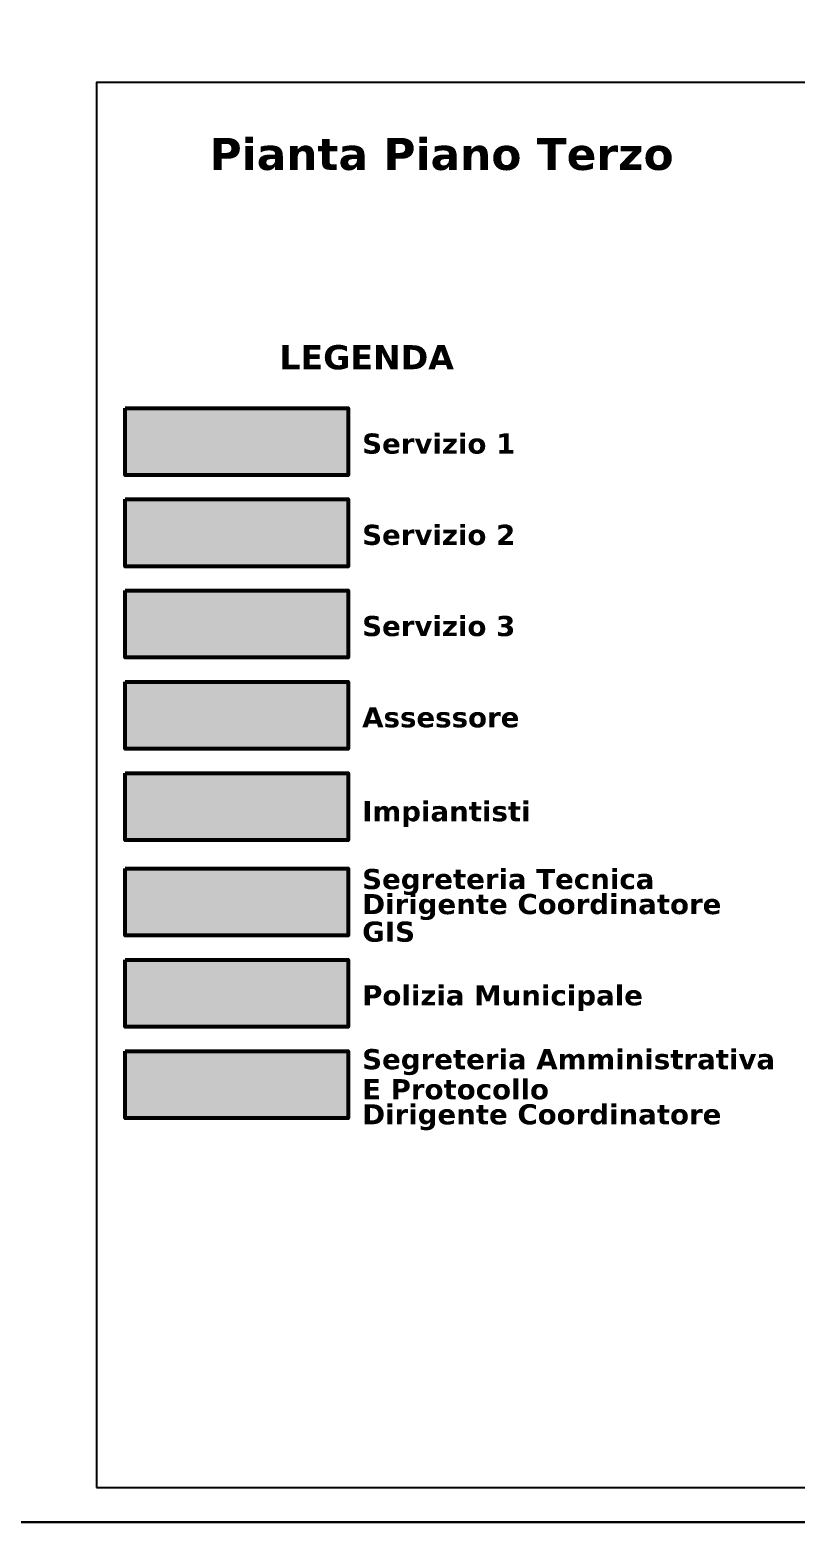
# Model space of a CAD drawing. Extents: x 1037 to 14540, y 1034 to 18285.
# Drawn here: x 7742 to 9984, y 5167 to 9534 of the extents above; entities that cross this region are included whole.
import ezdxf

# ---------------------------------------------------------------- set-up
doc = ezdxf.new("R2010")
doc.units = 0
doc.header["$LTSCALE"] = 100
doc.header["$MEASUREMENT"] = 0
doc.layers.add('legenda aree', color=7, linetype='CONTINUOUS')
doc.layers.add('legenda testi', color=7, linetype='CONTINUOUS')
doc.layers.add('testi', color=252, linetype='CONTINUOUS', lineweight=30)
doc.styles.add('stile1', font='verdanab.ttf', dxfattribs={"height": 1})

msp = doc.modelspace()

# ---------------------------------------------------------------- hatches: boundary and pattern name
at = {"layer": 'legenda aree', "lineweight": 53}
for color, points in [(1, [(8020.9, 8427.4), (8673.2, 8427.4), (8673.2, 8231), (8020.9, 8231)]), (41, [(8020.9, 8160.4), (8673.2, 8160.4), (8673.2, 7964.1), (8020.9, 7964.1)]), (50, [(8020.9, 7893.4), (8673.2, 7893.4), (8673.2, 7697.1), (8020.9, 7697.1)]), (61, [(8020.9, 7626.4), (8673.2, 7626.4), (8673.2, 7430.1), (8020.9, 7430.1)]), (83, [(8020.9, 7359.4), (8673.2, 7359.4), (8673.2, 7163.1), (8020.9, 7163.1)]), (133, [(8020.9, 7079.9), (8673.2, 7079.9), (8673.2, 6883.6), (8020.9, 6883.6)]), (171, [(8020.9, 6812.9), (8673.2, 6812.9), (8673.2, 6616.6), (8020.9, 6616.6)]), (150, [(8020.9, 6545.9), (8673.2, 6545.9), (8673.2, 6349.6), (8020.9, 6349.6)])]:
    msp.add_hatch(color=color, dxfattribs=at).paths.add_polyline_path(points)

# ---------------------------------------------------------------- linework, layer by layer
at = {"layer": 'legenda aree', "color": 1, "lineweight": 53}
msp.add_lwpolyline([(8020.9, 8427.4), (8673.2, 8427.4), (8673.2, 8231), (8020.9, 8231)], close=True, dxfattribs=at)
at = {"layer": 'legenda aree', "color": 178, "lineweight": 30}
for points in [[(8020.9, 8427.4), (8673.2, 8427.4), (8673.2, 8231), (8020.9, 8231)], [(8020.9, 8160.4), (8673.2, 8160.4), (8673.2, 7964.1), (8020.9, 7964.1)], [(8020.9, 7893.4), (8673.2, 7893.4), (8673.2, 7697.1), (8020.9, 7697.1)], [(8020.9, 7626.4), (8673.2, 7626.4), (8673.2, 7430.1), (8020.9, 7430.1)], [(8020.9, 7359.4), (8673.2, 7359.4), (8673.2, 7163.1), (8020.9, 7163.1)], [(8020.9, 7079.9), (8673.2, 7079.9), (8673.2, 6883.6), (8020.9, 6883.6)], [(8020.9, 6812.9), (8673.2, 6812.9), (8673.2, 6616.6), (8020.9, 6616.6)], [(8020.9, 6545.9), (8673.2, 6545.9), (8673.2, 6349.6), (8020.9, 6349.6)]]:
    msp.add_lwpolyline(points, close=True, dxfattribs=at)
at = {"layer": 'legenda aree', "color": 41, "lineweight": 53}
msp.add_lwpolyline([(8020.9, 8160.4), (8673.2, 8160.4), (8673.2, 7964.1), (8020.9, 7964.1)], close=True, dxfattribs=at)
at = {"layer": 'legenda aree', "color": 50, "lineweight": 53}
msp.add_lwpolyline([(8020.9, 7893.4), (8673.2, 7893.4), (8673.2, 7697.1), (8020.9, 7697.1)], close=True, dxfattribs=at)
at = {"layer": 'legenda aree', "color": 61, "lineweight": 53}
msp.add_lwpolyline([(8020.9, 7626.4), (8673.2, 7626.4), (8673.2, 7430.1), (8020.9, 7430.1), (8020.9, 7626.4)], close=True, dxfattribs=at)
at = {"layer": 'legenda aree', "color": 83, "lineweight": 53}
msp.add_lwpolyline([(8020.9, 7359.4), (8673.2, 7359.4), (8673.2, 7163.1), (8020.9, 7163.1)], close=True, dxfattribs=at)
at = {"layer": 'legenda aree', "color": 133, "lineweight": 53}
msp.add_lwpolyline([(8020.9, 7079.9), (8673.2, 7079.9), (8673.2, 6883.6), (8020.9, 6883.6), (8020.9, 7079.9)], close=True, dxfattribs=at)
at = {"layer": 'legenda aree', "color": 171, "lineweight": 53}
msp.add_lwpolyline([(8020.9, 6812.9), (8673.2, 6812.9), (8673.2, 6616.6), (8020.9, 6616.6)], close=True, dxfattribs=at)
at = {"layer": 'legenda aree', "color": 150, "lineweight": 53}
msp.add_lwpolyline([(8020.9, 6545.9), (8673.2, 6545.9), (8673.2, 6349.6), (8020.9, 6349.6)], close=True, dxfattribs=at)
at = {"layer": 'legenda testi', "lineweight": 30}
msp.add_lwpolyline([(1036.6, 18284.6), (14540.3, 18284.6), (14540.3, 5167.4), (1036.6, 5167.4)], close=True, dxfattribs=at)
at = {"layer": 'legenda testi'}
msp.add_lwpolyline([(7937.2, 5269.1), (14443.4, 5269.1), (14443.4, 9380), (7937.2, 9380)], close=True, dxfattribs=at)

# ---------------------------------------------------------------- texts
at = {"layer": 'legenda testi', "style": 'stile1'}
for s, height, p in [('LEGENDA', 70.72, (8471.9, 8540.8)), ('Servizio 1', 58.93, (8714.2, 8294)), ('Servizio 2', 58.93, (8714.2, 8027)), ('Servizio 3', 58.93, (8714.2, 7760.1)), ('Assessore', 58.93, (8714.2, 7493.1)), ('Impiantisti', 58.934, (8714.2, 7218.2)), ('Segreteria Tecnica', 58.934, (8714.2, 7019.8)), ('Dirigente Coordinatore', 58.934, (8714.2, 6946.5)), ('GIS', 58.93, (8714.2, 6865.9)), ('Polizia Municipale', 58.934, (8714.2, 6679.6)), ('Segreteria Amministrativa', 58.934, (8714.2, 6492.7)), ('E Protocollo', 58.934, (8714.2, 6404.7)), ('Dirigente Coordinatore', 58.934, (8714.2, 6331.4))]:
    msp.add_text(s, height=height, dxfattribs=at).set_placement(p)
at = {"layer": 'testi', "style": 'stile1'}
msp.add_text('Pianta Piano Terzo', height=93.545, dxfattribs=at).set_placement((8267.6, 9124.2))

doc.saveas('drawing.dxf')
